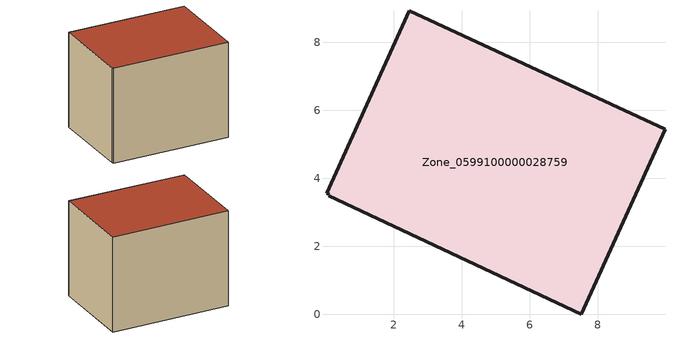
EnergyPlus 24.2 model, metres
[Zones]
Zone_0599100000028759
 floor ground (C_G): 0.02,3.57 2.46,8.94 9.98,5.44 7.51,0 0.08,3.48 0.11,3.53 z0
 wall outside (C_F): 9.98,5.44 2.46,8.94 0.02,3.57 0.11,3.53 0.08,3.48 7.51,0 9.98,5.44 z0:6.72
 roof outside (C_R): 2.46,8.94 0.02,3.57 0.11,3.53 0.08,3.48 7.51,0 9.98,5.44 z6.72
[BUILDING]
Pand.0599100000028759: North Axis=0; Terrain=City; Loads Convergence Tolerance Value=0.04; Temperature Convergence Tolerance Value=0.4; Solar Distribution=FullExterior; Maximum Number of Warmup Days=25; Minimum Number of Warmup Days=1
[Site:Location]
Rotterdam.The.Hague.AP_ZH_NLD Design_Conditions: Latitude=51.96; Longitude=4.45; Time Zone=1; Elevation=-4.5
[SITE:GROUNDTEMPERATURE:BUILDINGSURFACE]
18, 18, 18, 18, 18, 18, 18, 18, 18, 18, 18, 18
[MATERIAL] Thermal Absorptance=0.9; Solar Absorptance=0.7; Visible Absorptance=0.7
Name | Roughness | Thickness | Conductivity | Density | Specific Heat
G.TI.1946-1964 | MediumSmooth | 0.15 | 1 | 540 | 1210
F.TI.1946-1964 | Rough | 0.3 | 0.857143 | 1920 | 840
R.TI.1946-1964 | MediumRough | 0.2 | 0.277778 | 1500 | 1000
[CONSTRUCTION]
C_G: G.TI.1946-1964
C_F: F.TI.1946-1964
C_R: R.TI.1946-1964
[ZONE]
Zone_0599100000028759: Type=1; Multiplier=1; Ceiling Height=Autocalculate; Volume=Autocalculate; Floor Area=autocalculate; Part of Total Floor Area=Yes
[ZONEINFILTRATION:DESIGNFLOWRATE]
Infil_Zone_0599100000028759: Zone or ZoneList or Space or SpaceList=Zone_0599100000028759; Schedule=AlwaysOn; Design Flow Rate Calculation Method=Flow/Area; Flow Rate per Floor Area=0.003; Constant Term Coefficient=1; Temperature Term Coefficient=0; Velocity Term Coefficient=0; Velocity Squared Term Coefficient=0
[HVACTEMPLATE:ZONE:IDEALLOADSAIRSYSTEM]
Zone_0599100000028759: Maximum Heating Supply Air Temperature=50; Minimum Cooling Supply Air Temperature=13; Maximum Heating Supply Air Humidity Ratio=0.0156; Minimum Cooling Supply Air Humidity Ratio=0.0077; Heating Limit=NoLimit; Cooling Limit=NoLimit; Dehumidification Control Type=ConstantSensibleHeatRatio; Cooling Sensible Heat Ratio=0.7; Dehumidification Setpoint=60; Humidification Control Type=None; Humidification Setpoint=30; Outdoor Air Method=None; Outdoor Air Flow Rate per Person=0.00944; Outdoor Air Flow Rate per Zone Floor Area=0; Outdoor Air Flow Rate per Zone=0; Demand Controlled Ventilation Type=None; Outdoor Air Economizer Type=NoEconomizer; Heat Recovery Type=None; Sensible Heat Recovery Effectiveness=0.7; Latent Heat Recovery Effectiveness=0.65
[ZONECONTROL:THERMOSTAT]
ThermostatControl_Zone_0599100000028759: Zone or ZoneList=Zone_0599100000028759; Control Type Schedule=DualSetpointControlType; Control 1=Thermostat_Zone_0599100000028759; Temperature Difference Between Cutout And Setpoint=0
[THERMOSTATSETPOINT:DUALSETPOINT]
Thermostat_Zone_0599100000028759: Heating Setpoint Temperature Schedule=HeatingSetpoint_Zone_0599100000028759; Cooling Setpoint Temperature Schedule=CoolingSetpoint_Zone_0599100000028759
[SCHEDULE:COMPACT]
HeatingSetpoint_Zone_0599100000028759: Through: 12/31, For: AllDays, Until: 24:00, 21
CoolingSetpoint_Zone_0599100000028759: Through: 12/31, For: AllDays, Until: 24:00, 24
DualSetpointControlType: Through: 12/31, For: AllDays, Until: 24:00, 4
AlwaysOn: Through: 12/31, For: AllDays, Until: 24:00, 1
